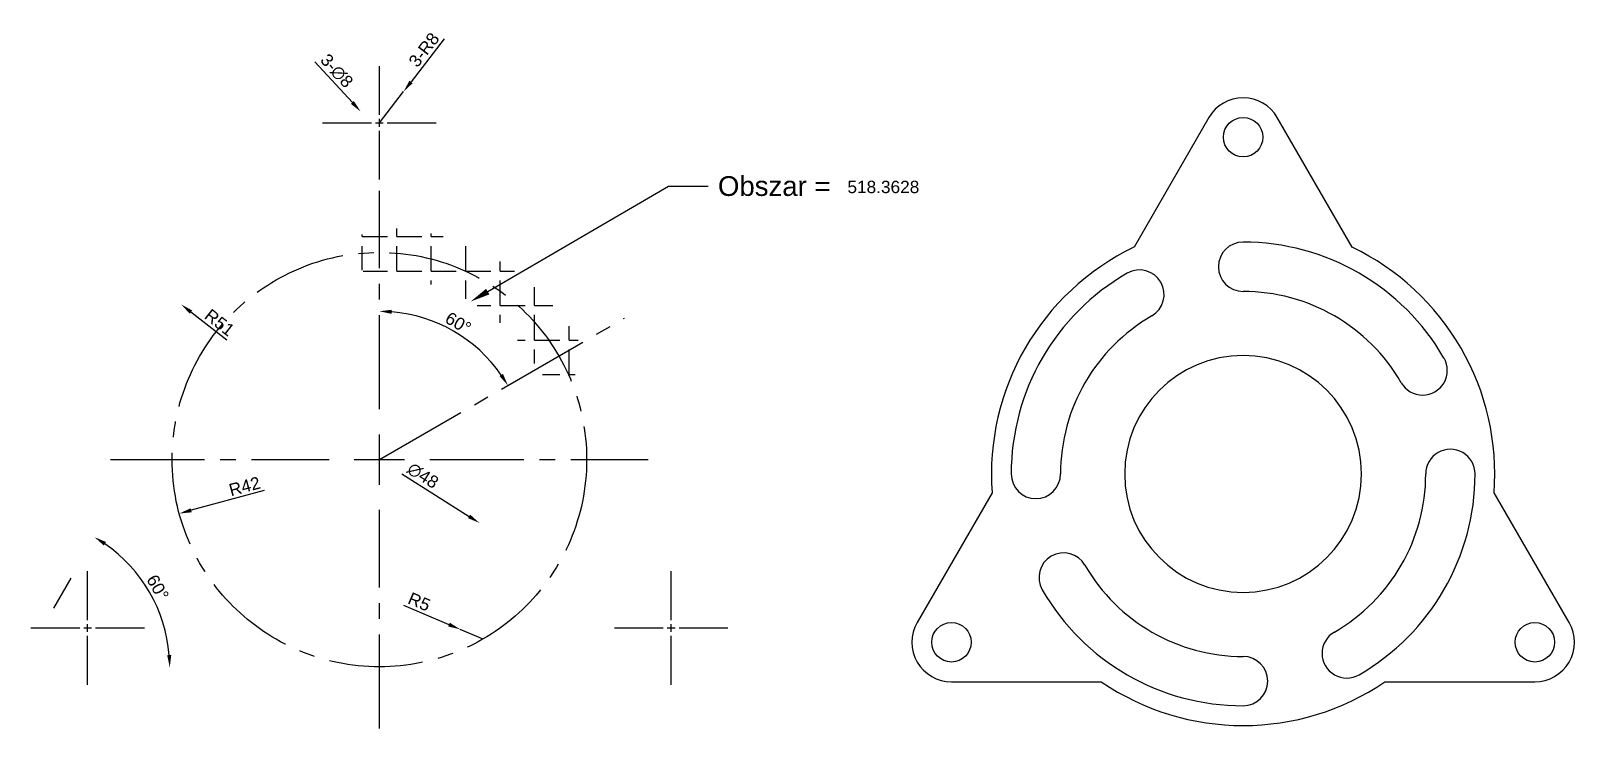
# Model space of a CAD drawing. Header units: millimetres. Extents: x -69 to 2991, y -54 to 1837.
# Drawn here: x 2678 to 2991.1, y 1693.1 to 1836.9 of the extents above; entities outside this region: 1.
import ezdxf
from ezdxf import colors
from ezdxf.entities.mleader import LeaderData, LeaderLine
from ezdxf.math import Vec2, Vec3

# ---------------------------------------------------------------- set-up
doc = ezdxf.new("R2010")
doc.units = ezdxf.units.MM
doc.linetypes.add('CENTER2', pattern=[28.575, 19.05, -3.175, 3.175, -3.175])
for name, color, linetype in [('kolory', 7, 'Continuous'), ('linie pomocnicze', 7, 'Continuous'), ('osie', 7, 'Continuous'), ('wymiary', 7, 'Continuous')]:
    doc.layers.add(name, color=color, linetype=linetype)
doc.styles.get("Standard").update_dxf_attribs({"font": 'arial.ttf'})
doc.dimstyles.new('ISO-25', dxfattribs={"dimtxt": 2.5, "dimasz": 2.5, "dimexe": 1.25, "dimexo": 0.625, "dimtad": 1, "dimtxsty": 'Standard', "dimcen": 2.5, "dimadec": 0, "dimazin": 0, "dimtfac": 1, "dimtmove": 0, "dimatfit": 3, "dimfxl": 1, "dimarcsym": 0})

# ---------------------------------------------------------------- blocks, each defined once
blk = doc.blocks.new('*U1')
at = {"layer": 'osie', "color": 0, "linetype": 'CENTER2', "transparency": 16777216}
for p, q in [((0, 10.2), (0, 54.5)), ((-54.5, 0), (-10.2, 0)), ((10.2, 0), (54.5, 0)), ((0, -54.5), (0, -10.2))]:
    blk.add_line(p, q, dxfattribs=at)
at = {"layer": 'osie', "color": 0, "linetype": 'Continuous', "transparency": 16777216}
for p, q in [((0, -5.1), (0, 5.1)), ((-5.1, 0), (5.1, 0))]:
    blk.add_line(p, q, dxfattribs=at)
blk = doc.blocks.new('*U2')
at = {"layer": 'osie', "color": 0, "linetype": 'CENTER2', "transparency": 16777216}
for p, q in [((0, 1.6), (0, 11.5)), ((-11.5, 0), (-1.6, 0)), ((1.6, 0), (11.5, 0)), ((0, -11.5), (0, -1.6))]:
    blk.add_line(p, q, dxfattribs=at)
at = {"layer": 'osie', "color": 0, "linetype": 'Continuous', "transparency": 16777216}
for p, q in [((-0.8, 0), (0.8, 0)), ((0, -0.8), (0, 0.8))]:
    blk.add_line(p, q, dxfattribs=at)
blk = doc.blocks.new('*U3')
at = {"layer": 'osie', "color": 0, "linetype": 'CENTER2', "transparency": 16777216}
for p, q in [((0, 1.6), (0, 11.5)), ((-11.5, 0), (-1.6, 0)), ((1.6, 0), (11.5, 0)), ((0, -11.5), (0, -1.6))]:
    blk.add_line(p, q, dxfattribs=at)
at = {"layer": 'osie', "color": 0, "linetype": 'Continuous', "transparency": 16777216}
for p, q in [((-0.8, 0), (0.8, 0)), ((0, -0.8), (0, 0.8))]:
    blk.add_line(p, q, dxfattribs=at)
blk = doc.blocks.new('*U4')
at = {"layer": 'osie', "color": 0, "linetype": 'CENTER2', "transparency": 16777216}
for p, q in [((0, 1.6), (0, 11.5)), ((-11.5, 0), (-1.6, 0)), ((1.6, 0), (11.5, 0)), ((0, -11.5), (0, -1.6))]:
    blk.add_line(p, q, dxfattribs=at)
at = {"layer": 'osie', "color": 0, "linetype": 'Continuous', "transparency": 16777216}
for p, q in [((-0.8, 0), (0.8, 0)), ((0, -0.8), (0, 0.8))]:
    blk.add_line(p, q, dxfattribs=at)
blk = doc.blocks.new('*D5')
at = {"layer": 'Defpoints', "color": 0, "transparency": 16777216}
for p in [(2748.58, 1749.95), (2708.03, 1739.02)]:
    blk.add_point(p, dxfattribs=at)
at = {"layer": 'wymiary', "color": 0, "lineweight": -2, "transparency": 16777216}
blk.add_line((2725.23, 1743.66), (2710.44, 1739.67), dxfattribs=at)
at = {"layer": 'wymiary', "color": 0, "transparency": 16777216}
blk.add_solid([(2710.33, 1740.08), (2710.55, 1739.27), (2708.03, 1739.02)], dxfattribs=at)
at = {"layer": 'wymiary', "color": 0, "transparency": 16777216, "insert": (2721.27, 1744.54), "char_height": 2.5, "attachment_point": 5, "rotation": 15.0857}
blk.add_mtext('R42', dxfattribs=at)
blk = doc.blocks.new('*D6')
at = {"layer": 'Defpoints', "color": 0, "transparency": 16777216}
for p in [(2764.98, 1715.53), (2769.58, 1713.58)]:
    blk.add_point(p, dxfattribs=at)
at = {"layer": 'wymiary', "color": 0, "lineweight": -2, "transparency": 16777216}
for p, q in [((2753.48, 1720.41), (2762.67, 1716.51)), ((2769.58, 1713.58), (2764.98, 1715.53))]:
    blk.add_line(p, q, dxfattribs=at)
at = {"layer": 'wymiary', "color": 0, "transparency": 16777216}
blk.add_solid([(2762.84, 1716.89), (2762.51, 1716.13), (2764.98, 1715.53)], dxfattribs=at)
at = {"layer": 'wymiary', "color": 0, "transparency": 16777216, "insert": (2756.66, 1721.12), "char_height": 2.5, "attachment_point": 5, "rotation": 337.0059}
blk.add_mtext('R5', dxfattribs=at)
blk = doc.blocks.new('*D10')
at = {"layer": 'Defpoints', "color": 0, "transparency": 16777216}
for p in [(2728.31, 1762.8), (2768.85, 1737.11)]:
    blk.add_point(p, dxfattribs=at)
at = {"layer": 'wymiary', "color": 0, "lineweight": -2, "transparency": 16777216}
blk.add_line((2753.16, 1747.05), (2766.74, 1738.45), dxfattribs=at)
at = {"layer": 'wymiary', "color": 0, "transparency": 16777216}
blk.add_solid([(2766.96, 1738.8), (2766.52, 1738.09), (2768.85, 1737.11)], dxfattribs=at)
at = {"layer": 'wymiary', "color": 0, "transparency": 16777216, "insert": (2757.4, 1746.7), "char_height": 2.5, "attachment_point": 5, "rotation": 327.6411}
blk.add_mtext('∅48', dxfattribs=at)
blk = doc.blocks.new('*D12')
at = {"layer": 'Defpoints', "color": 0, "transparency": 16777216}
for p in [(2708.43, 1781.4), (2748.58, 1749.95)]:
    blk.add_point(p, dxfattribs=at)
at = {"layer": 'wymiary', "color": 0, "lineweight": -2, "transparency": 16777216}
blk.add_line((2717.67, 1774.16), (2710.39, 1779.86), dxfattribs=at)
at = {"layer": 'wymiary', "color": 0, "transparency": 16777216}
blk.add_solid([(2710.65, 1780.19), (2710.14, 1779.53), (2708.43, 1781.4)], dxfattribs=at)
at = {"layer": 'wymiary', "color": 0, "transparency": 16777216, "insert": (2716.19, 1777.73), "char_height": 2.5, "attachment_point": 5, "rotation": 321.9342}
blk.add_mtext('R51', dxfattribs=at)
blk = doc.blocks.new('*D13')
at = {"layer": 'Defpoints', "color": 0, "transparency": 16777216}
for p in [(2748.58, 1804.45), (2798.25, 1778.63), (2767.9, 1772.99), (2748.58, 1760.15), (2748.58, 1749.95)]:
    blk.add_point(p, dxfattribs=at)
at = {"layer": 'wymiary', "color": 0, "lineweight": -2, "transparency": 16777216}
blk.add_arc((2748.58, 1749.95), 30.07, 34.7655, 85.2345, dxfattribs=at)
at = {"layer": 'wymiary', "color": 0, "transparency": 16777216}
for points in [[(2751.06, 1779.5), (2751.09, 1780.33), (2748.58, 1780.02)], [(2773.63, 1767.32), (2772.93, 1766.88), (2774.62, 1764.99)]]:
    blk.add_solid(points, dxfattribs=at)
at = {"layer": 'wymiary', "color": 0, "transparency": 16777216, "insert": (2764.56, 1777.64), "char_height": 2.5, "attachment_point": 5, "rotation": 330}
blk.add_mtext('60°', dxfattribs=at)
blk = doc.blocks.new('*D14')
at = {"layer": 'Defpoints', "color": 0, "transparency": 16777216}
for p in [(2697.72, 1746.13), (2682.53, 1719.82), (2704.26, 1718.25), (2689.46, 1707.82), (2719.84, 1707.82)]:
    blk.add_point(p, dxfattribs=at)
at = {"layer": 'wymiary', "color": 0, "lineweight": -2, "transparency": 16777216}
blk.add_arc((2675.61, 1707.82), 30.49, 4.6987, 55.3013, dxfattribs=at)
at = {"layer": 'wymiary', "color": 0, "transparency": 16777216}
for points in [[(2692.74, 1732.54), (2693.19, 1733.25), (2690.85, 1734.23)], [(2706.41, 1710.34), (2705.58, 1710.3), (2706.1, 1707.82)]]:
    blk.add_solid(points, dxfattribs=at)
at = {"layer": 'wymiary', "color": 0, "transparency": 16777216, "insert": (2703.66, 1724.02), "char_height": 2.5, "attachment_point": 5, "rotation": 300}
blk.add_mtext('60°', dxfattribs=at)
blk = doc.blocks.new('*D17')
at = {"layer": 'Defpoints', "color": 0, "transparency": 16777216}
for p in [(2753.47, 1824.55), (2748.58, 1818.22)]:
    blk.add_point(p, dxfattribs=at)
at = {"layer": 'wymiary', "color": 0, "lineweight": -2, "transparency": 16777216}
for p, q in [((2761.73, 1835.25), (2755, 1826.53)), ((2748.58, 1818.22), (2753.47, 1824.55))]:
    blk.add_line(p, q, dxfattribs=at)
at = {"layer": 'wymiary', "color": 0, "transparency": 16777216}
blk.add_solid([(2754.67, 1826.78), (2755.33, 1826.27), (2753.47, 1824.55)], dxfattribs=at)
at = {"layer": 'wymiary', "color": 0, "transparency": 16777216, "insert": (2757.62, 1833.04), "char_height": 2.5, "attachment_point": 5, "rotation": 52.3232}
blk.add_mtext('3-R8', dxfattribs=at)
blk = doc.blocks.new('*D18')
at = {"layer": 'Defpoints', "color": 0, "transparency": 16777216}
for p in [(2739.39, 1826.41), (2744.79, 1820.51)]:
    blk.add_point(p, dxfattribs=at)
at = {"layer": 'wymiary', "color": 0, "lineweight": -2, "transparency": 16777216}
blk.add_line((2735.53, 1830.62), (2743.1, 1822.35), dxfattribs=at)
at = {"layer": 'wymiary', "color": 0, "transparency": 16777216}
blk.add_solid([(2743.41, 1822.64), (2742.79, 1822.07), (2744.79, 1820.51)], dxfattribs=at)
at = {"layer": 'wymiary', "color": 0, "transparency": 16777216, "insert": (2739.92, 1828.74), "char_height": 2.5, "attachment_point": 5, "rotation": 312.4865}
blk.add_mtext('3-∅8', dxfattribs=at)
blk = doc.blocks.new('Rysunek5')
for points in [[(20.93, 45.94), (5.74, 72.25, 0.57735), (-8.12, 72.25), (-23.3, 45.94)], [(-52.04, -3.84), (-67.23, -30.14, 0.57735), (-60.3, -42.14), (-29.93, -42.14)], [(27.55, -42.14), (57.93, -42.14, 0.57735), (64.86, -30.14), (49.67, -3.84)]]:
    blk.add_lwpolyline(points, format="xyb")
for centre in [(-1.19, 68.25), (-60.3, -34.14)]:
    blk.add_circle(centre, 4)
for centre, radius, start, end in [((-1.19, 41.99), 5, 90, 270), ((-1.19, -0.01), 47, 30, 90), ((-1.19, -0.01), 51, 115.7002, 184.2998), ((-1.19, -0.01), 51, 115.7002, 184.2998), ((-22.19, 36.36), 5, 300, 120), ((-1.19, -0.01), 47, 120, 180), ((-1.19, -0.01), 37, 30, 90), ((-1.19, -0.01), 37, 120, 180), ((35.19, 20.99), 5, 210, 30), ((40.81, -0.01), 5, 359.9845, 180), ((-43.19, -0.01), 5, 180, 0), ((-1.19, -0.01), 24, 270, 0), ((-1.23, 0.01), 37.05, 300.0402, 359.9598), ((-1.2, -0.01), 47.01, 300.0069, 359.9931), ((-37.56, -21.01), 5, 30, 210), ((-1.19, -0.01), 37, 210, 270), ((-1.19, -0.01), 47, 210, 270), ((19.81, -36.39), 5, 120, 300.0155), ((-1.19, -42.01), 5, 270, 90), ((-1.19, -0.01), 51, 235.7002, 304.2998), ((-1.19, -0.01), 51, 235.7002, 304.2998)]:
    blk.add_arc(centre, radius, start, end)
at = {"layer": 'kolory', "color": 6}
blk.add_circle((57.93, -34.14), 4, dxfattribs=at)
at = {"layer": 'kolory', "color": 5}
for radius, start, end in [(51, 30, 64.2998), (24, 180, 270)]:
    blk.add_arc((-1.19, -0.01), radius, start, end, dxfattribs=at)
at = {"layer": 'kolory', "color": 3}
for radius, start, end in [(51, 355.7002, 30), (24, 270, 0)]:
    blk.add_arc((-1.19, -0.01), radius, start, end, dxfattribs=at)
at = {"layer": 'kolory', "color": 1}
blk.add_arc((-1.19, -0.01), 24, 90, 180, dxfattribs=at)
at = {"layer": 'kolory', "color": 6}
blk.add_arc((-1.19, -0.01), 24, 0, 90, dxfattribs=at)

msp = doc.modelspace()

# ---------------------------------------------------------------- hatches: boundary and pattern name
at = {"layer": 'osie'}
h = msp.add_hatch(dxfattribs=at)
h.set_pattern_fill('ANGLE', color=256)
h.set_pattern_definition([(0, (0, 0), (0, 6.985), [5.08, -1.905]), (90, (0, 0), (-6.985, 4e-16), [5.08, -1.905])])
h.paths.add_polyline_path([(2748.578, 1796.954), (2748.578, 1791.954, -0.2679492), (2784.951, 1770.954), (2789.282, 1773.454, 0.2679492)])
h.paths.add_polyline_path([(2748.578, 1791.954), (2748.578, 1786.954, -0.2679492), (2780.621, 1768.454), (2784.951, 1770.954, 0.2679492)])
h.paths.add_polyline_path([(2789.282, 1773.454), (2784.951, 1770.954, -0.0297883), (2787.189, 1766.483, 0.4317676)])
h.paths.add_polyline_path([(2784.951, 1770.954), (2780.621, 1768.454, 0.3968748), (2787.189, 1766.483, 0.0297883)])
h.paths.add_polyline_path([(2748.578, 1796.954, 0.4317676), (2743.587, 1791.656, -0.0297883), (2748.578, 1791.954)])
h.paths.add_polyline_path([(2748.578, 1791.954, 0.0297883), (2743.587, 1791.656, 0.3968748), (2748.578, 1786.954)])

# ---------------------------------------------------------------- linework, layer by layer
at = {"layer": 'linie pomocnicze', "linetype": 'CENTER2'}
msp.add_line((2748.578, 1749.954), (2798.249, 1778.631), dxfattribs=at)
msp.add_circle((2748.578, 1749.954), 42, dxfattribs=at)
at = {"layer": 'osie'}
msp.add_line((2686.041, 1725.898), (2682.533, 1719.823), dxfattribs=at)

# ---------------------------------------------------------------- block references
at = {"layer": 'osie', "linetype": 'CENTER2'}
for name, p in [('*U3', (2748.578, 1818.216)), ('*U1', (2748.578, 1749.954)), ('*U2', (2689.462, 1715.823)), ('*U4', (2807.695, 1715.823))]:
    msp.add_blockref(name, p, dxfattribs=at)
at = {"layer": 'osie'}
for p in [(2924.795, 1747.053), (0, 0)]:
    msp.add_blockref('Rysunek5', p, dxfattribs=at)

# ---------------------------------------------------------------- texts
at = {"layer": 'wymiary', "insert": (2843.423, 1806.479), "char_height": 2.5, "width": 14.26842, "attachment_point": 1}
msp.add_mtext('518.3628', dxfattribs=at)

# ---------------------------------------------------------------- dimensions: what is measured, and where the dimension line sits
at = {"layer": 'wymiary'}
dim = msp.add_radius_dim(center=(2748.578, 1818.216), mpoint=(2753.468, 1824.548), text='3-<>', dimstyle='ISO-25', dxfattribs=at)
dim.commit()
dim.dimension.update_dxf_attribs({"geometry": '*D17', "text_midpoint": (2757.622, 1833.039)})
dim = msp.add_diameter_dim_2p(p1=(2739.385, 1826.411), p2=(2744.788, 1820.511), text='3-<>', dimstyle='ISO-25', dxfattribs=at)
dim.commit()
dim.dimension.update_dxf_attribs({"geometry": '*D18', "text_midpoint": (2738.469, 1827.412), "dimtype": 163})
for base, line1, line2, picture, middle in [((2767.905, 1772.986), ((2748.578, 1749.954), (2798.249, 1778.631)), ((2748.578, 1760.154), (2748.578, 1804.454)), '*D13', (2764.562, 1777.639)), ((2704.26, 1718.252), ((2689.462, 1707.823), (2719.839, 1707.823)), ((2697.722, 1746.13), (2682.533, 1719.823)), '*D14', (2703.66, 1724.02))]:
    dim = msp.add_angular_dim_2l(base=base, line1=line1, line2=line2, dimstyle='ISO-25', dxfattribs=at)
    dim.commit()
    dim.dimension.update_dxf_attribs({"geometry": picture, "text_midpoint": middle})
for center, mpoint, picture, middle in [((2748.578, 1749.954), (2708.426, 1781.399), '*D12', (2715.016, 1776.238)), ((2748.578, 1749.954), (2708.026, 1739.023), '*D5', (2721.756, 1742.724)), ((2769.578, 1713.581), (2764.976, 1715.534), '*D6', (2755.919, 1719.377))]:
    dim = msp.add_radius_dim(center=center, mpoint=mpoint, dimstyle='ISO-25', dxfattribs=at)
    dim.commit()
    dim.dimension.update_dxf_attribs({"geometry": picture, "text_midpoint": middle, "dimtype": 164})
dim = msp.add_diameter_dim_2p(p1=(2728.305, 1762.799), p2=(2768.851, 1737.109), dimstyle='ISO-25', dxfattribs=at)
dim.commit()
dim.dimension.update_dxf_attribs({"geometry": '*D10', "text_midpoint": (2756.348, 1745.031), "dimtype": 163})

# ---------------------------------------------------------------- leaders
ml = msp.add_multileader_mtext('Standard', dxfattribs=at)
ml.set_content('Obszar =', color=256)
ml.set_leader_properties()
ml.build(insert=Vec2(0, 0))
ctx = ml.context
ctx.base_point, ctx.plane_origin = Vec3(2815.183, 1805.375), Vec3(2767.078, 1781.997)
notes = []
notes.append((ctx, [(0, (1, 1, 0), (2807.183, 1805.375), (1, 0), 8, [(0, [(2767.078, 1781.997)], 0, [])])]))
ctx.mtext.insert, ctx.mtext.flow_direction = Vec3(2817.183, 1807.409), 5
for ctx, leaders in notes:
    for number, flags, end, landing, length, lines in leaders:
        leader = LeaderData()
        leader.index, (leader.has_last_leader_line, leader.has_dogleg_vector, leader.attachment_direction) = number, flags
        leader.last_leader_point, leader.dogleg_vector, leader.dogleg_length = Vec3(end), Vec3(landing), length
        for number, points, colour, breaks in lines:
            line = LeaderLine()
            line.index, line.vertices, line.color, line.breaks = number, Vec3.list(points), colors.encode_raw_color(colour), breaks
            leader.lines.append(line)
        ctx.leaders.append(leader)

doc.saveas('drawing.dxf')
